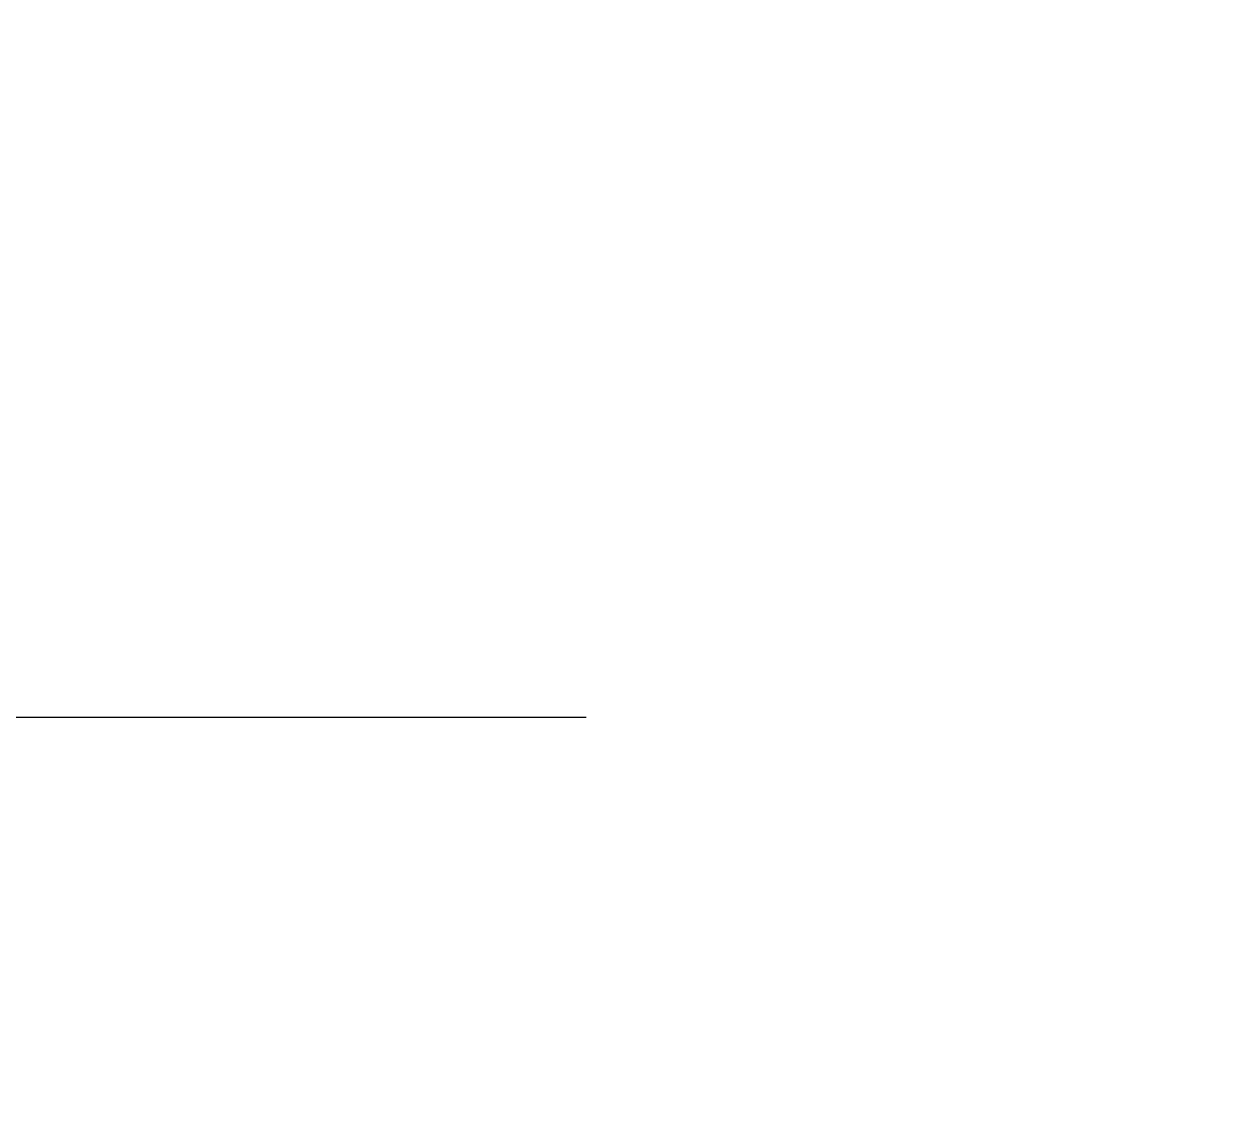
# Model space of a CAD drawing. Header units: millimetres. Extents: x 375520 to 471640, y 4301 to 90506.
# Drawn here: x 420628.5 to 421057.8, y 29572.1 to 29956.1 of the extents above; entities that cross this region are included whole.
import ezdxf

# ---------------------------------------------------------------- set-up
doc = ezdxf.new("R2010")
doc.units = ezdxf.units.MM
doc.layers.add('FAZA_I_ormari_ugradnja', color=6, linetype='Continuous')
doc.layers.add('GP kota -2.67_PBS_strojarstvo_drenazni_sustav$0$Kote', color=4, linetype='Continuous')
for name, color, linetype, lineweight in [('GP kota -2.67_PBS_arhitektura$0$PBS_AG_referenca PBS drenaza', 150, 'Continuous', 13), ('GP kota -2.67_PBS_arhitektura$0$PBS_AG_referenca PBS klimat i vent', 252, 'Continuous', 18), ('GP kota -2.67_PBS_strojarstvo_drenazni_sustav$0$PBS-S-Glavna', 1, 'Continuous', 15)]:
    doc.layers.add(name, color=color, linetype=linetype, lineweight=lineweight)
doc.styles.add('GP kota -2.67_PBS_strojarstvo_drenazni_sustav$0$Arial', font='arial.ttf')
doc.styles.add('GP kota -2.67_PBS_strojarstvo_drenazni_sustav$0$Standard', font='arial.ttf')
doc.dimstyles.new('GP kota -2.67_PBS_strojarstvo_drenazni_sustav$0$Standard', dxfattribs={"dimtxt": 0.18, "dimasz": 0.18, "dimexe": 0.18, "dimexo": 0.0625, "dimgap": 0.09, "dimtad": 0, "dimtih": 1, "dimtoh": 1, "dimdec": 4, "dimzin": 0, "dimdsep": 46, "dimtxsty": 'GP kota -2.67_PBS_strojarstvo_drenazni_sustav$0$Standard', "dimcen": 0.09, "dimadec": 0, "dimazin": 0, "dimtfac": 1, "dimtdec": 4, "dimtofl": 0, "dimtmove": 0, "dimatfit": 3, "dimfxl": 1, "dimtolj": 1, "dimtzin": 0, "dimarcsym": 0})

# ---------------------------------------------------------------- blocks, each defined once
blk = doc.blocks.new('*D191')
at = {"layer": 'Defpoints', "color": 0, "transparency": 16777216}
for p in [(420831.9, 29708.65), (420320.56, 29378.65), (420905.46, 29378.65)]:
    blk.add_point(p, dxfattribs=at)
at = {"layer": 'GP kota -2.67_PBS_strojarstvo_drenazni_sustav$0$Kote', "color": 0, "lineweight": -2, "transparency": 16777216}
for p, q in [((420828.9, 29708.65), (420316.56, 29708.65)), ((420320.56, 29698.65), (420320.56, 29388.65)), ((420902.46, 29378.65), (420316.56, 29378.65))]:
    blk.add_line(p, q, dxfattribs=at)
at = {"layer": 'GP kota -2.67_PBS_strojarstvo_drenazni_sustav$0$Kote', "color": 0, "transparency": 16777216}
for points in [[(420318.9, 29698.65), (420322.23, 29698.65), (420320.56, 29708.65)], [(420318.9, 29388.65), (420322.23, 29388.65), (420320.56, 29378.65)]]:
    blk.add_solid(points, dxfattribs=at)
at = {"layer": 'GP kota -2.67_PBS_strojarstvo_drenazni_sustav$0$Kote', "transparency": 16777216, "insert": (420312.45, 29543.65), "char_height": 10, "attachment_point": 5, "rotation": 90, "style": 'GP kota -2.67_PBS_strojarstvo_drenazni_sustav$0$Arial'}
blk.add_mtext('330', dxfattribs=at)
blk = doc.blocks.new('GP kota -2.67_PBS_strojarstvo_drenazni_sustav')
at = {"layer": 'GP kota -2.67_PBS_strojarstvo_drenazni_sustav$0$Kote'}
dim = blk.add_linear_dim(base=(420320.56, 29378.65), p1=(420831.9, 29708.65), p2=(420905.46, 29378.65), angle=270, dimstyle='GP kota -2.67_PBS_strojarstvo_drenazni_sustav$0$Standard', override={"dimtxt": 10, "dimasz": 10, "dimexe": 4, "dimexo": 3, "dimgap": 3, "dimtad": 1, "dimtih": 0, "dimtoh": 0, "dimdec": 0, "dimrnd": 10, "dimzin": 8, "dimtxsty": 'GP kota -2.67_PBS_strojarstvo_drenazni_sustav$0$Arial', "dimcen": 100, "dimclrt": 256, "dimtdec": 0, "dimtofl": 1, "dimtolj": 0, "dimtzin": 8}, dxfattribs=at)
dim.commit()
dim.dimension.update_dxf_attribs({"geometry": '*D191', "text_midpoint": (420320.56, 29543.65), "dimtype": 160})
blk = doc.blocks.new('GP kota -2.67_PBS_arhitektura')
at = {"layer": 'GP kota -2.67_PBS_arhitektura$0$PBS_AG_referenca PBS drenaza', "ltscale": 10, "xscale": 0.1, "yscale": 0.1, "zscale": 0.1}
blk.add_blockref('GP kota -2.67_PBS_strojarstvo_drenazni_sustav', (0, 0), dxfattribs=at)

msp = doc.modelspace()

# ---------------------------------------------------------------- block references
at = {"layer": 'FAZA_I_ormari_ugradnja', "ltscale": 10, "xscale": 10, "yscale": 10, "zscale": 10}
msp.add_blockref('GP kota -2.67_PBS_arhitektura', (0, 0), dxfattribs=at)

doc.saveas('drawing.dxf')
